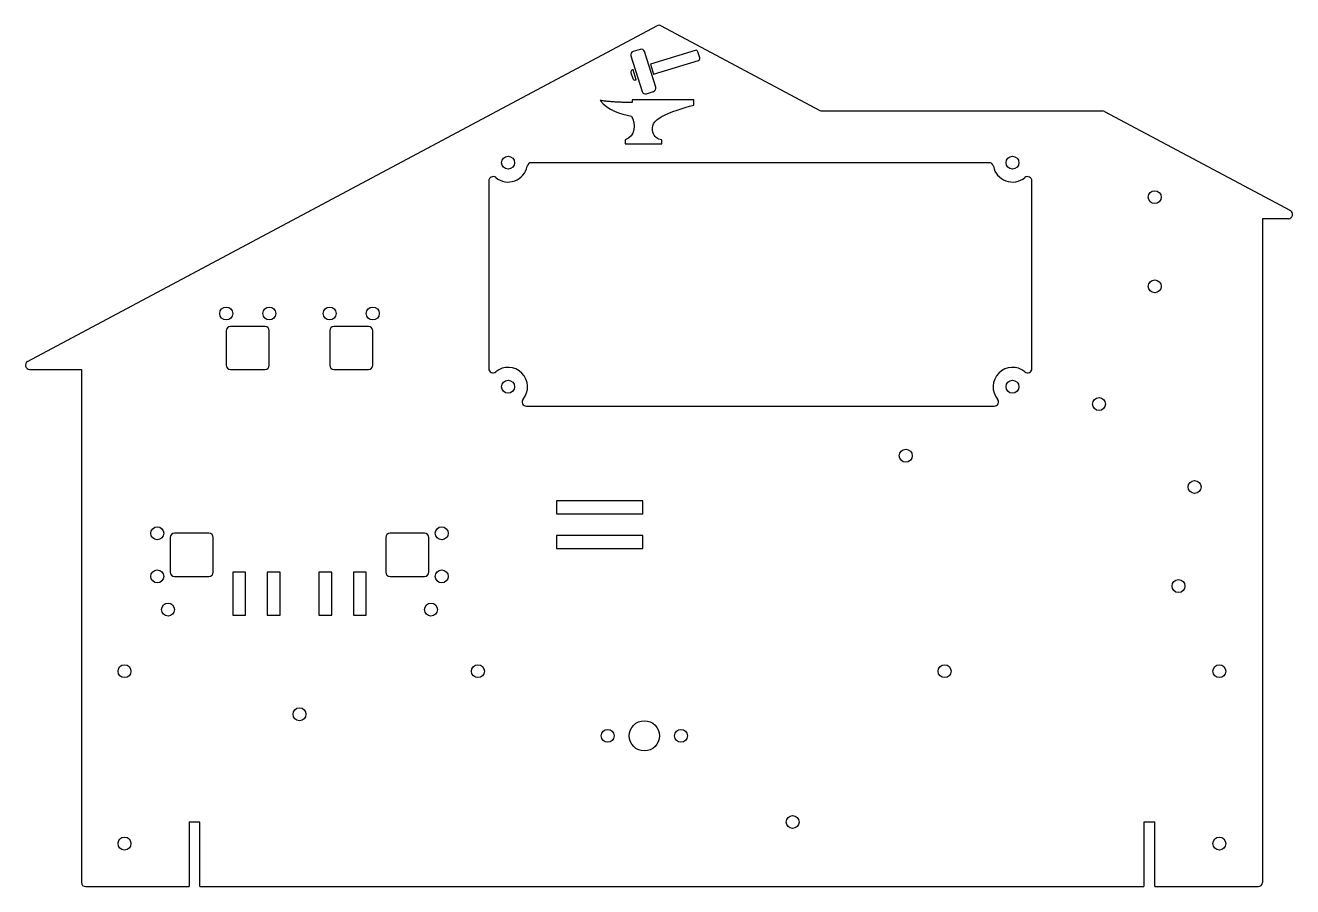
# Model space of a CAD drawing. Header units: millimetres. Extents: x -277 to 17, y -50 to 150.
import ezdxf

# ---------------------------------------------------------------- set-up
doc = ezdxf.new("R2010")
doc.units = ezdxf.units.MM

msp = doc.modelspace()

# ---------------------------------------------------------------- linework, layer by layer
at = {"color": 7, "linetype": 'Continuous', "lineweight": 25}
for p, q in [((-276.47, 71.88), (-130.47, 149.75)), ((-129.53, 149.75), (-92.72, 130.12)), ((-134.38, 144.29), (-136.01, 143.78)), ((-136.53, 142.77), (-133.92, 134.5)), ((-130.77, 135.49), (-133.38, 143.77)), ((-121.59, 144.04), (-131.98, 140.82)), ((-131.26, 138.5), (-120.87, 141.72)), ((-120.54, 142.35), (-120.97, 143.71)), ((-136.52, 138.88), (-136.1, 137.52)), ((-136.01, 139.56), (-136.19, 139.51)), ((-135.29, 137.24), (-136.01, 139.56)), ((-131.98, 140.82), (-131.26, 138.5)), ((-135.47, 137.19), (-135.29, 137.24)), ((-136.23, 132.55), (-136.23, 131.96)), ((-121.95, 132.55), (-136.23, 132.55)), ((-132.91, 133.98), (-131.29, 134.49)), ((-121.95, 131.34), (-121.95, 132.55)), ((-92.25, 130), (-27.12, 130)), ((-26.65, 129.88), (16.47, 106.88)), ((-137.87, 123.3), (-137.87, 122.38)), ((-137.87, 122.38), (-129.37, 122.38)), ((-129.37, 122.38), (-129.37, 123.3)), ((-53.41, 118), (-159.59, 118)), ((-169.5, 113.76), (-169.5, 70.24)), ((-43.5, 70.24), (-43.5, 113.76)), ((10, 105), (10, -49)), ((16, 105), (10, 105)), ((-221.4, 80), (-229.4, 80)), ((-197.4, 80), (-205.4, 80)), ((-230.4, 79), (-230.4, 71)), ((-220.4, 71), (-220.4, 79)), ((-206.4, 79), (-206.4, 71)), ((-196.4, 71), (-196.4, 79)), ((-276, 70), (-264, 70)), ((-264, 70), (-264, -49)), ((-229.4, 70), (-221.4, 70)), ((-205.4, 70), (-197.4, 70)), ((-160.76, 61.5), (-52.24, 61.5)), ((-153.75, 39.5), (-153.75, 36.5)), ((-133.75, 39.5), (-153.75, 39.5)), ((-133.75, 36.5), (-133.75, 39.5)), ((-153.75, 36.5), (-133.75, 36.5)), ((-243.4, 31), (-243.4, 23)), ((-234.4, 32), (-242.4, 32)), ((-233.4, 23), (-233.4, 31)), ((-193.4, 31), (-193.4, 23)), ((-184.4, 32), (-192.4, 32)), ((-183.4, 23), (-183.4, 31)), ((-153.75, 31.5), (-153.75, 28.5)), ((-133.75, 31.5), (-153.75, 31.5)), ((-133.75, 28.5), (-133.75, 31.5)), ((-153.75, 28.5), (-133.75, 28.5)), ((-242.4, 22), (-234.4, 22)), ((-228.9, 23), (-228.9, 13)), ((-225.9, 23), (-228.9, 23)), ((-225.9, 13), (-225.9, 23)), ((-220.9, 23), (-220.9, 13)), ((-217.9, 23), (-220.9, 23)), ((-217.9, 13), (-217.9, 23)), ((-205.9, 23), (-208.9, 23)), ((-208.9, 23), (-208.9, 13)), ((-205.9, 13), (-205.9, 23)), ((-200.9, 23), (-200.9, 13)), ((-197.9, 23), (-200.9, 23)), ((-197.9, 13), (-197.9, 23)), ((-192.4, 22), (-184.4, 22)), ((-228.9, 13), (-225.9, 13)), ((-220.9, 13), (-217.9, 13)), ((-208.9, 13), (-205.9, 13)), ((-200.9, 13), (-197.9, 13)), ((-239, -35), (-239, -50)), ((-236.5, -35), (-239, -35)), ((-236.5, -50), (-236.5, -35)), ((-17.5, -35), (-17.5, -50)), ((-15, -35), (-17.5, -35)), ((-15, -50), (-15, -35)), ((-263, -50), (-239, -50)), ((-236.5, -50), (-17.5, -50)), ((-15, -50), (9, -50))]:
    msp.add_line(p, q, dxfattribs=at)
for centre, radius in [((-165, 118), 1.5), ((-48, 118), 1.5), ((-15, 110), 1.5), ((-15, 89.3), 1.5), ((-230.4, 83), 1.5), ((-220.4, 83), 1.5), ((-206.4, 83), 1.5), ((-196.4, 83), 1.5), ((-165, 66), 1.5), ((-48, 66), 1.5), ((-27.92, 61.98), 1.5), ((-72.75, 50), 1.5), ((-5.75, 42.75), 1.5), ((-246.4, 32), 1.5), ((-180.4, 32), 1.5), ((-246.4, 22), 1.5), ((-180.4, 22), 1.5), ((-9.48, 19.75), 1.5), ((-243.9, 14.3), 1.5), ((-182.9, 14.3), 1.5), ((-254, 0), 1.5), ((-172, 0), 1.5), ((-63.75, 0), 1.5), ((0, 0), 1.5), ((-213.4, -10), 1.5), ((-133.4, -15), 3.5), ((-141.9, -15), 1.5), ((-124.9, -15), 1.5), ((-99, -35), 1.5), ((-254, -40), 1.5), ((0, -40), 1.5)]:
    msp.add_circle(centre, radius, dxfattribs=at)
for centre, radius, start, end in [((-130, 148.87), 1, 61.9275, 118.0725), ((-134.14, 143.53), 0.8, 17.5, 107.5), ((-121.44, 143.57), 0.5, 17.2553, 107.2553), ((-135.76, 143.01), 0.8, 107.5, 197.5), ((-121.02, 142.2), 0.5, 287.2553, 17.2553), ((-136.04, 139.03), 0.5, 107.2553, 197.2553), ((-135.62, 137.67), 0.5, 197.2553, 287.2553), ((-131.53, 135.25), 0.8, 287.5, 17.5), ((-133.16, 134.74), 0.8, 197.5, 287.5), ((-92.25, 131), 1, 241.9275, 270), ((-27.12, 129), 1, 61.9275, 90), ((-159.59, 117), 1, 90, 169.5243), ((-53.41, 117), 1, 10.4757, 90), ((-168.5, 113.76), 1, 50.4788, 180), ((-165, 118), 4.5, 230.4788, 349.5243), ((-48, 118), 4.5, 190.4757, 309.5212), ((-44.5, 113.76), 1, 0, 129.5212), ((16, 106), 1, 270, 61.9275), ((-229.4, 79), 1, 90, 180), ((-221.4, 79), 1, 0, 90), ((-205.4, 79), 1, 90, 180), ((-197.4, 79), 1, 0, 90), ((-276, 71), 1, 118.0725, 270), ((-229.4, 71), 1, 180, 270), ((-221.4, 71), 1, 270, 0), ((-205.4, 71), 1, 180, 270), ((-197.4, 71), 1, 270, 0), ((-168.5, 70.24), 1, 180, 309.5212), ((-165, 66), 4.5, 320.4788, 129.5212), ((-48, 66), 4.5, 50.4788, 219.5212), ((-44.5, 70.24), 1, 230.4788, 0), ((-160.76, 62.5), 1, 140.4788, 270), ((-52.24, 62.5), 1, 270, 39.5212), ((-242.4, 31), 1, 90, 180), ((-234.4, 31), 1, 0, 90), ((-192.4, 31), 1, 90, 180), ((-184.4, 31), 1, 0, 90), ((-242.4, 23), 1, 180, 270), ((-234.4, 23), 1, 270, 0), ((-192.4, 23), 1, 180, 270), ((-184.4, 23), 1, 270, 0), ((-263, -49), 1, 180, 270), ((9, -49), 1, 270, 0)]:
    msp.add_arc(centre, radius, start, end, dxfattribs=at)
for points, degree in [([(-143.61, 132.42), (-141.91, 130.16), (-139.03, 129.28), (-136.37, 128.82)], 3), ([(-136.23, 131.96), (-139.94, 131.93), (-143.61, 132.42)], 2), ([(-136.37, 128.82), (-135.37, 127.03), (-135.48, 124), (-137.87, 123.3)], 3)]:
    msp.add_open_spline(points, degree=degree, dxfattribs=at)
msp.add_open_spline([(-129.37, 123.3), (-130.38, 123.33), (-131.65, 124.65), (-131.53, 127.32), (-127.82, 129.8), (-124.6, 130.62), (-121.95, 131.34)], degree=3, knots=[0, 0, 0, 0, 0.185055, 0.315034, 0.470626, 1, 1, 1, 1], dxfattribs=at)

doc.saveas('drawing.dxf')
